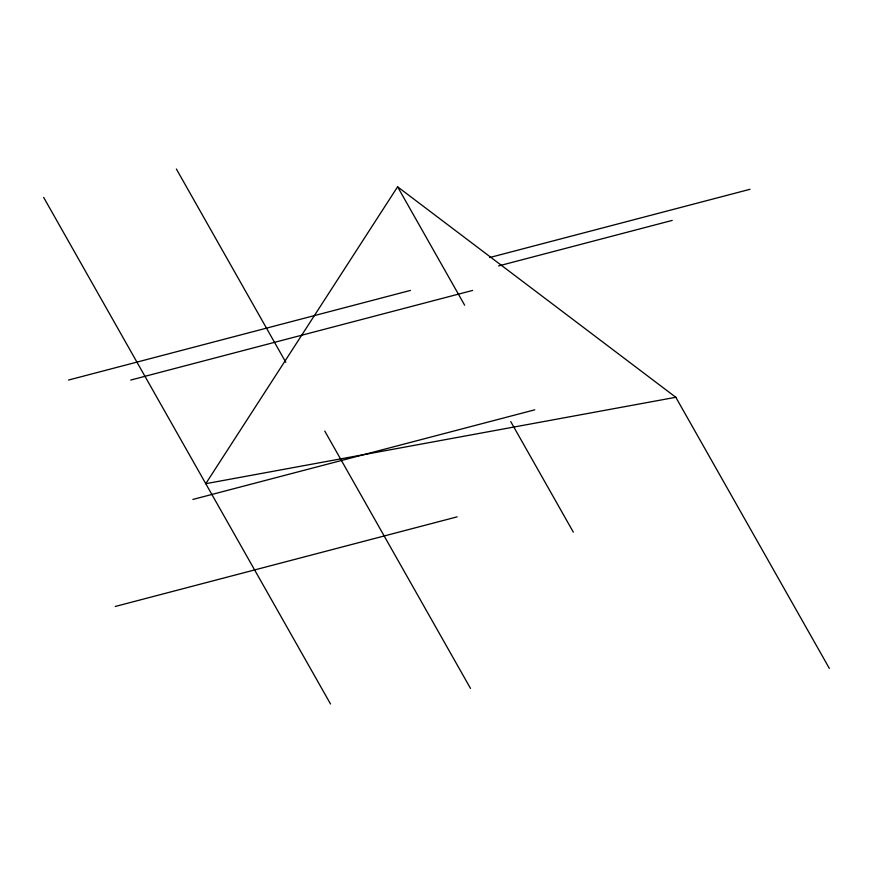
<?xml version="1.0" encoding="UTF-8"?>
<svg xmlns="http://www.w3.org/2000/svg" width="873" height="873" viewBox="0 0 873 873"><rect width="100%" height="100%" fill="white"/><g stroke="black" fill="none" stroke-linecap="round" stroke-linejoin="round"><path stroke-width="1.31" d="M675.811 397.28L397.597 186.8L205.766 483.686L675.811 397.28L829.35 668.412M489.611 257.557L749.994 189.299M498.636 265.916L672.221 220.411M68.509 380.05L410.419 290.425M130.721 380.05L472.642 290.425M192.868 499.443L534.778 409.819M115.236 606.473L457.146 516.849M397.597 186.8L464.643 305.19M510.749 421.626L573.332 532.137M176.379 169.024L285.831 362.317M324.778 431.098L470.503 688.415M43.65 197.396L330.518 703.976"/></g></svg>
